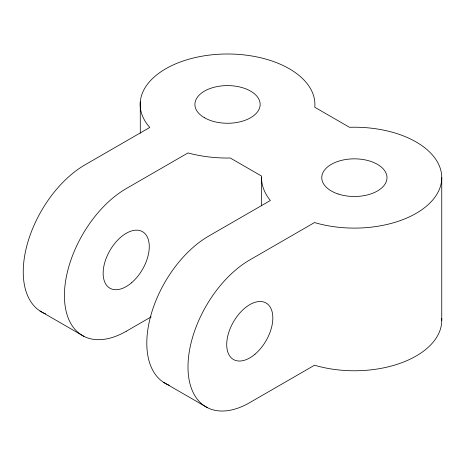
<?xml version="1.0" encoding="UTF-8"?>
<svg xmlns="http://www.w3.org/2000/svg" width="465" height="465" viewBox="0 0 465 465"><rect width="100%" height="100%" fill="white"/><g stroke="black" fill="none" stroke-linecap="round" stroke-linejoin="round"><path stroke-width="0.7" d="M261.528 205.914L261.609 176.107L230.233 157.995L227.53 158.042A92.855 53.609 0 0 1 187.994 152.939L126.213 188.604A87.356 50.441 -60 0 0 64.426 295.606A87.356 50.441 -60 0 0 126.213 331.272M126.213 331.278L151.172 316.868M39.996 310.998L83.921 336.358M163.552 382.329L207.477 407.695M441.75 177.671L441.75 320.339M140.279 101.864L140.291 133.228M441.68 318.362A87.362 50.435 0 0 1 314.532 365.217L249.769 402.614A87.368 50.441 -60 0 1 187.994 366.943A87.368 50.441 -60 0 1 249.769 259.941L314.526 222.555A87.362 50.435 0 0 0 424.998 207.361A87.362 50.435 0 0 0 416.163 141.999A87.397 50.458 0 0 0 349.517 127.3L314.764 107.241A87.368 50.441 0 0 0 209.401 55.091A87.368 50.441 0 0 0 149.782 127.445L85.025 164.825A87.356 50.435 -60 0 0 27.586 243.067A87.356 50.435 -60 0 0 42.739 312.579M45.651 313.863A87.356 50.435 -60 0 1 43.309 312.858M261.528 177.671A92.855 53.609 0 0 0 270.363 200.496L208.587 236.162A87.368 50.441 -60 0 0 150.457 316.892A87.368 50.441 -60 0 0 169.208 385.2M338.072 193.975A32.62 18.832 0 0 0 386.996 177.671A32.62 18.832 0 0 0 338.072 161.361A32.62 18.832 0 0 0 338.072 193.975M204.466 117.75A32.62 18.832 0 0 0 259.034 109.304A32.62 18.832 0 0 0 219.091 86.24A32.62 18.832 0 0 0 204.466 117.75M255.035 354.161A32.62 18.832 -60 0 0 266.584 303.337A32.62 18.832 -60 0 0 227.693 336.329A32.62 18.832 -60 0 0 255.035 354.161M131.479 282.83A32.62 18.832 -60 0 0 143.028 232.006A32.62 18.832 -60 0 0 104.131 264.992A32.62 18.832 -60 0 0 131.479 282.83"/></g></svg>
